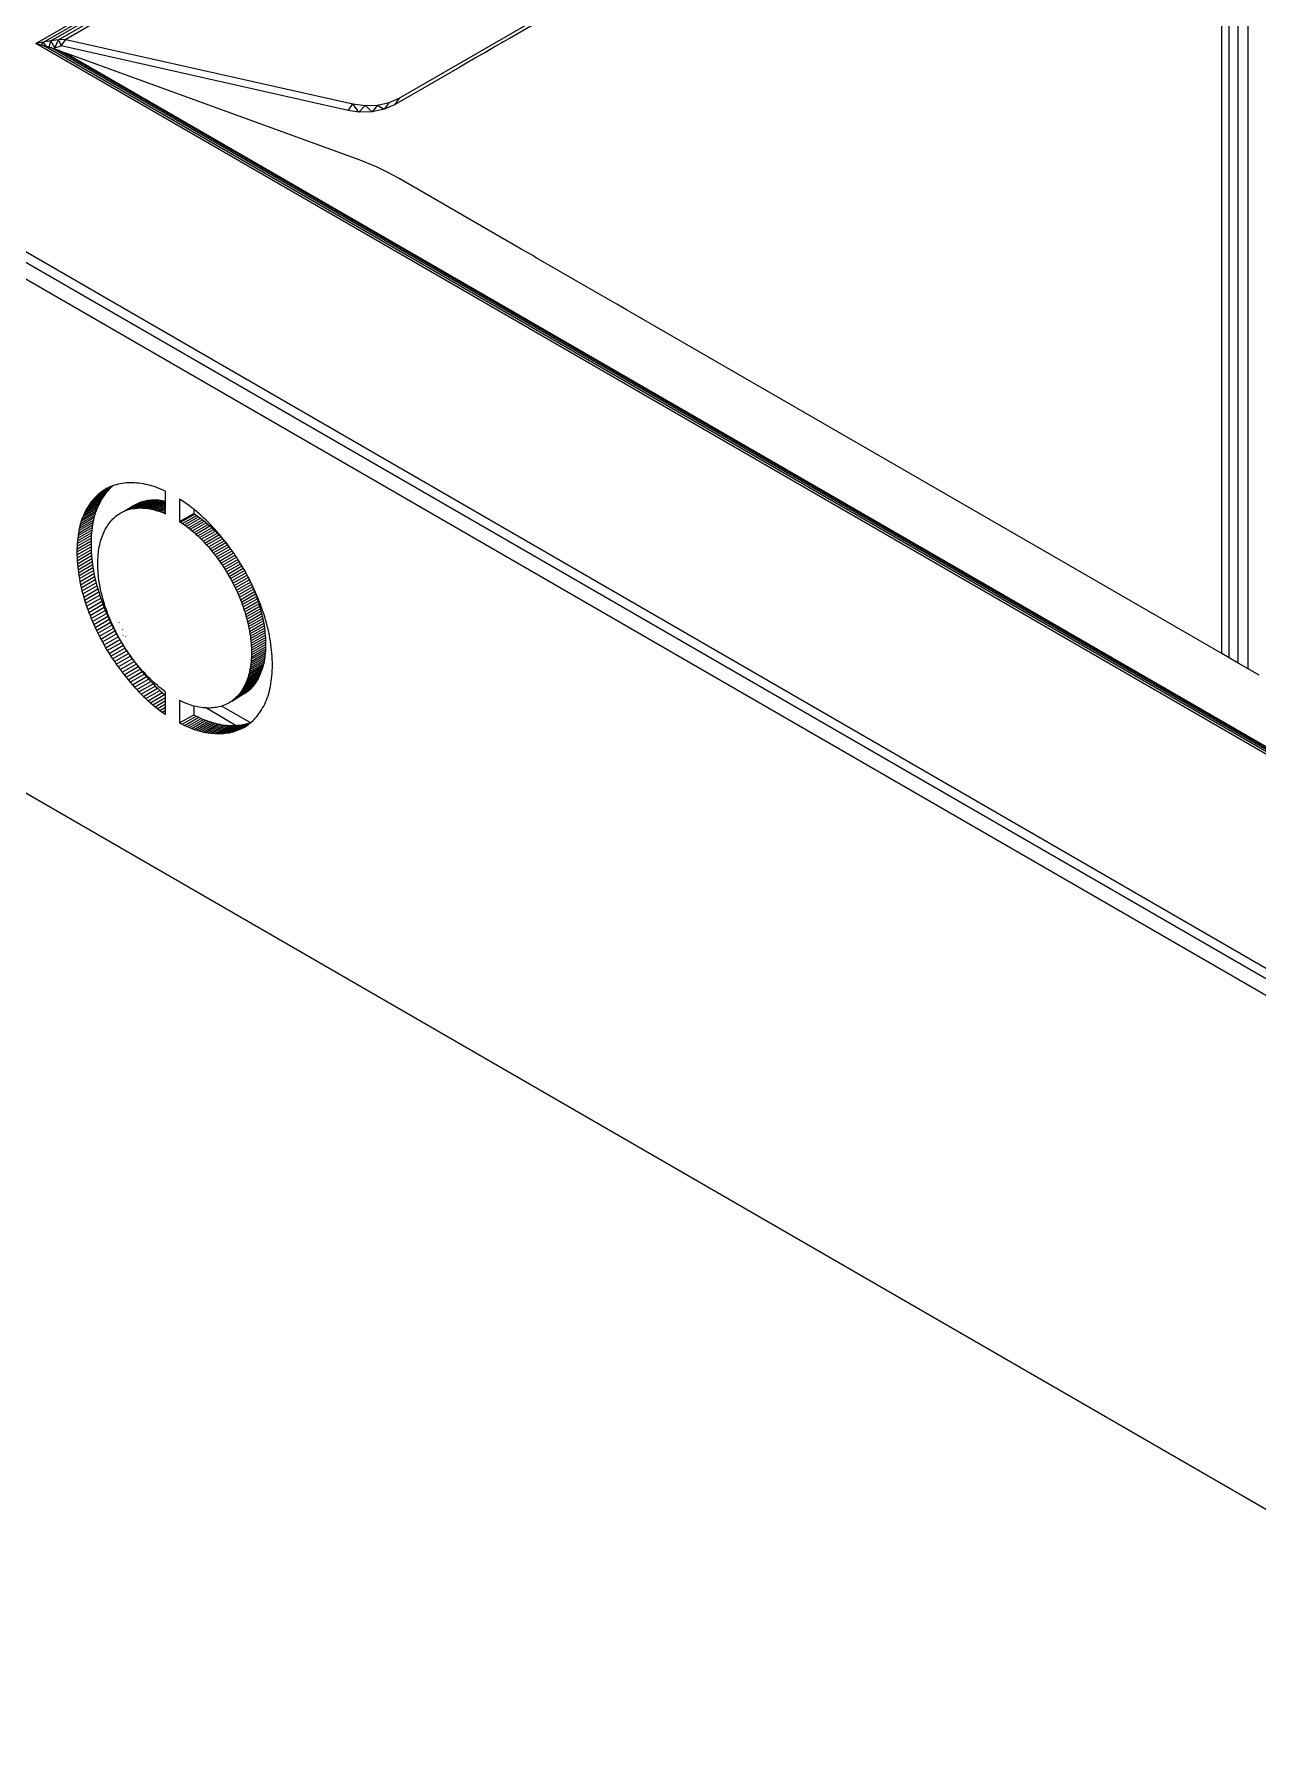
# Model space of a CAD drawing. Header units: millimetres. Extents: x 153 to 4750, y 92 to 3343.
# Drawn here: x 4003.9 to 4188.4, y 2232.4 to 2490.6 of the extents above; entities that cross this region are included whole.
import ezdxf

# ---------------------------------------------------------------- set-up
doc = ezdxf.new("R2010")
doc.units = ezdxf.units.MM

msp = doc.modelspace()

# ---------------------------------------------------------------- linework, layer by layer
for p, q in [((4004.12, 2489.22), (4188.65, 2595.75)), ((4005.26, 2489.44), (4188.22, 2595.05)), ((4006.4, 2489.62), (4187.76, 2594.33)), ((4007.52, 2489.76), (4187.3, 2593.55)), ((4186.82, 2592.73), (4008.63, 2489.85)), ((4058.91, 2480.98), (4178.16, 2549.83)), ((4184.12, 2396.59), (4184.12, 2546.09)), ((4185.47, 2395.8), (4185.47, 2546.53)), ((4187.01, 2394.92), (4187.01, 2546.81)), ((4182.99, 2397.24), (4182.99, 2545.55)), ((4142.69, 2528.75), (4075.57, 2490)), ((4005.26, 2489.44), (4004.12, 2489.22)), ((4259.36, 2341.85), (4004.12, 2489.22)), ((4004.12, 2489.22), (4004.99, 2489)), ((4004.99, 2489), (4005.26, 2489.44)), ((4004.99, 2489), (4005.26, 2488.93)), ((4006.4, 2489.62), (4005.26, 2489.44)), ((4005.67, 2488.81), (4005.26, 2489.44)), ((4006.15, 2488.67), (4006.4, 2489.62)), ((4007.52, 2489.76), (4006.4, 2489.62)), ((4006.98, 2488.56), (4006.4, 2489.62)), ((4006.98, 2488.56), (4007.52, 2489.76)), ((4008.63, 2489.85), (4007.52, 2489.76)), ((4007.52, 2489.76), (4007.93, 2488.85)), ((4007.93, 2488.85), (4008.63, 2489.85)), ((4008.63, 2489.85), (4051.94, 2480.14)), ((4074.1, 2489.15), (4073.75, 2488.95)), ((4074.39, 2489.32), (4074.1, 2489.15)), ((4074.63, 2489.46), (4074.39, 2489.32)), ((4074.78, 2489.54), (4074.63, 2489.46)), ((4074.83, 2489.57), (4074.78, 2489.54)), ((4075.57, 2490), (4074.83, 2489.57)), ((4258.92, 2342.49), (4005.26, 2488.93)), ((4005.26, 2488.93), (4005.67, 2488.81)), ((4005.67, 2488.81), (4006.15, 2488.67)), ((4006.15, 2488.67), (4006.4, 2488.6)), ((4258.47, 2343.06), (4006.4, 2488.6)), ((4006.4, 2488.6), (4006.73, 2488.48)), ((4006.73, 2488.48), (4006.98, 2488.56)), ((4006.73, 2488.48), (4007.52, 2488.2)), ((4006.98, 2488.56), (4007.93, 2488.85)), ((4007.52, 2488.2), (4008.63, 2487.75)), ((4258.01, 2343.58), (4007.52, 2488.2)), ((4051.23, 2479.13), (4007.93, 2488.85)), ((4008.63, 2487.75), (4257.53, 2344.04)), ((4051.94, 2472.05), (4008.63, 2487.75)), ((4069.83, 2486.69), (4068.09, 2485.68)), ((4069.88, 2486.72), (4069.83, 2486.69)), ((4070.04, 2486.81), (4069.88, 2486.72)), ((4070.27, 2486.94), (4070.04, 2486.81)), ((4070.56, 2487.11), (4070.27, 2486.94)), ((4070.91, 2487.31), (4070.56, 2487.11)), ((4071.34, 2487.56), (4070.91, 2487.31)), ((4071.82, 2487.84), (4071.34, 2487.56)), ((4072.33, 2488.13), (4071.82, 2487.84)), ((4072.84, 2488.43), (4072.33, 2488.13)), ((4073.32, 2488.7), (4072.84, 2488.43)), ((4073.75, 2488.95), (4073.32, 2488.7)), ((3956.01, 2484.73), (4251.58, 2314.08)), ((4068.09, 2485.68), (4058.21, 2479.98)), ((4105.92, 2396.54), (3956.01, 2483.09)), ((3956.01, 2480.64), (4103.8, 2395.32)), ((4051.23, 2479.13), (4051.94, 2480.14)), ((4052.85, 2478.88), (4051.23, 2479.13)), ((4051.94, 2480.14), (4053.81, 2479.87)), ((4052.85, 2478.88), (4051.94, 2480.14)), ((4053.81, 2479.87), (4052.85, 2478.88)), ((4054.87, 2478.91), (4052.85, 2478.88)), ((4053.81, 2479.87), (4055.66, 2479.93)), ((4053.81, 2479.87), (4054.87, 2478.91)), ((4055.66, 2479.93), (4054.87, 2478.91)), ((4056.68, 2479.3), (4054.87, 2478.91)), ((4055.66, 2479.93), (4057.39, 2480.31)), ((4055.66, 2479.93), (4056.68, 2479.3)), ((4057.39, 2480.31), (4056.68, 2479.3)), ((4058.21, 2479.98), (4056.68, 2479.3)), ((4057.39, 2480.31), (4058.91, 2480.98)), ((4058.91, 2480.98), (4058.21, 2479.98)), ((4052.48, 2471.84), (4051.94, 2472.05)), ((4053.56, 2471.43), (4052.48, 2471.84)), ((4054.16, 2471.17), (4053.56, 2471.43)), ((4055.58, 2470.57), (4054.16, 2471.17)), ((4057.39, 2469.7), (4055.58, 2470.57)), ((4058.91, 2468.87), (4057.39, 2469.7)), ((4077.07, 2458.39), (4058.91, 2468.87)), ((4077.32, 2458.24), (4077.07, 2458.39)), ((4077.63, 2458.07), (4077.32, 2458.24)), ((4077.97, 2457.87), (4077.63, 2458.07)), ((4078.34, 2457.66), (4077.97, 2457.87)), ((4078.71, 2457.44), (4078.34, 2457.66)), ((4079.06, 2457.24), (4078.71, 2457.44)), ((4079.36, 2457.07), (4079.06, 2457.24)), ((4079.61, 2456.92), (4079.36, 2457.07)), ((4088.95, 2451.53), (4079.61, 2456.92)), ((4090.36, 2450.72), (4088.95, 2451.53)), ((4091.78, 2449.9), (4090.36, 2450.72)), ((4093.19, 2449.08), (4091.78, 2449.9)), ((4182.99, 2397.24), (4093.19, 2449.08)), ((4013.05, 2420.78), (4015.17, 2422.01)), ((4013.26, 2420.99), (4015.38, 2422.21)), ((4013.48, 2421.19), (4015.6, 2422.41)), ((4013.7, 2421.38), (4015.69, 2422.53)), ((4013.93, 2421.55), (4015.42, 2422.42)), ((4014.4, 2421.88), (4014.16, 2421.72)), ((4014.65, 2422.03), (4014.4, 2421.88)), ((4014.9, 2422.17), (4014.65, 2422.03)), ((4015.16, 2422.3), (4014.9, 2422.17)), ((4015.17, 2422.01), (4014.97, 2421.79)), ((4015.42, 2422.42), (4015.16, 2422.3)), ((4015.38, 2422.21), (4015.17, 2422.01)), ((4015.6, 2422.41), (4015.38, 2422.21)), ((4015.69, 2422.53), (4015.42, 2422.42)), ((4015.69, 2422.53), (4015.6, 2422.41)), ((4015.97, 2422.62), (4015.69, 2422.53)), ((4016.25, 2422.71), (4015.97, 2422.62)), ((4016.53, 2422.78), (4016.25, 2422.71)), ((4016.82, 2422.85), (4016.53, 2422.78)), ((4017.12, 2422.9), (4016.82, 2422.85)), ((4017.42, 2422.94), (4017.12, 2422.9)), ((4017.73, 2422.97), (4017.42, 2422.94)), ((4018.04, 2422.99), (4017.73, 2422.97)), ((4018.36, 2423), (4018.04, 2422.99)), ((4018.68, 2423), (4018.36, 2423)), ((4019, 2422.99), (4018.68, 2423)), ((4019.34, 2422.96), (4019, 2422.99)), ((4019.67, 2422.93), (4019.34, 2422.96)), ((4020.01, 2422.88), (4019.67, 2422.93)), ((4020.36, 2422.83), (4020.01, 2422.88)), ((4020.7, 2422.76), (4020.36, 2422.83)), ((4021.05, 2422.67), (4020.7, 2422.76)), ((4021.4, 2422.58), (4021.05, 2422.67)), ((4021.75, 2422.47), (4021.4, 2422.58)), ((4022.11, 2422.36), (4021.75, 2422.47)), ((4022.47, 2422.23), (4022.11, 2422.36)), ((4022.83, 2422.08), (4022.47, 2422.23)), ((4023.19, 2421.93), (4022.83, 2422.08)), ((4023.56, 2421.76), (4023.19, 2421.93)), ((4011.34, 2418.17), (4013.46, 2419.39)), ((4011.48, 2418.47), (4013.6, 2419.7)), ((4011.63, 2418.77), (4013.75, 2419.99)), ((4011.78, 2419.05), (4013.9, 2420.28)), ((4011.94, 2419.33), (4011.78, 2419.05)), ((4011.94, 2419.33), (4014.07, 2420.55)), ((4012.11, 2419.59), (4011.94, 2419.33)), ((4012.11, 2419.59), (4014.23, 2420.82)), ((4012.29, 2419.85), (4012.11, 2419.59)), ((4012.29, 2419.85), (4014.41, 2421.08)), ((4012.47, 2420.1), (4012.29, 2419.85)), ((4012.47, 2420.1), (4014.59, 2421.32)), ((4012.66, 2420.34), (4012.47, 2420.1)), ((4012.66, 2420.34), (4014.78, 2421.56)), ((4012.85, 2420.56), (4012.66, 2420.34)), ((4012.85, 2420.56), (4014.97, 2421.79)), ((4013.05, 2420.78), (4012.85, 2420.56)), ((4013.26, 2420.99), (4013.05, 2420.78)), ((4013.48, 2421.19), (4013.26, 2420.99)), ((4013.46, 2419.39), (4013.33, 2419.08)), ((4013.6, 2419.7), (4013.46, 2419.39)), ((4013.7, 2421.38), (4013.48, 2421.19)), ((4013.75, 2419.99), (4013.6, 2419.7)), ((4013.93, 2421.55), (4013.7, 2421.38)), ((4013.9, 2420.28), (4013.75, 2419.99)), ((4014.07, 2420.55), (4013.9, 2420.28)), ((4014.16, 2421.72), (4013.93, 2421.55)), ((4014.23, 2420.82), (4014.07, 2420.55)), ((4014.41, 2421.08), (4014.23, 2420.82)), ((4014.59, 2421.32), (4014.41, 2421.08)), ((4014.78, 2421.56), (4014.59, 2421.32)), ((4014.97, 2421.79), (4014.78, 2421.56)), ((4017.43, 2418.71), (4018.75, 2419.5)), ((4018.07, 2418.95), (4020.19, 2420.17)), ((4018.21, 2419.09), (4019.97, 2420.1)), ((4018.29, 2419.01), (4020.41, 2420.23)), ((4018.37, 2419.22), (4019.76, 2420.02)), ((4018.52, 2419.06), (4020.64, 2420.29)), ((4018.75, 2419.1), (4020.87, 2420.33)), ((4018.75, 2419.5), (4018.95, 2419.62)), ((4018.95, 2419.62), (4019.14, 2419.73)), ((4018.99, 2419.14), (4021.11, 2420.37)), ((4019.14, 2419.73), (4019.34, 2419.84)), ((4019.23, 2419.17), (4021.35, 2420.39)), ((4019.34, 2419.84), (4019.55, 2419.93)), ((4019.48, 2419.19), (4021.6, 2420.41)), ((4019.55, 2419.93), (4019.76, 2420.02)), ((4019.73, 2419.2), (4021.85, 2420.42)), ((4019.76, 2420.02), (4019.97, 2420.1)), ((4019.97, 2420.1), (4020.19, 2420.17)), ((4019.98, 2419.2), (4022.1, 2420.42)), ((4020.19, 2420.17), (4020.41, 2420.23)), ((4020.24, 2419.19), (4022.36, 2420.42)), ((4020.41, 2420.23), (4020.64, 2420.29)), ((4020.5, 2419.17), (4022.62, 2420.4)), ((4020.64, 2420.29), (4020.87, 2420.33)), ((4020.77, 2419.15), (4022.89, 2420.37)), ((4020.87, 2420.33), (4021.11, 2420.37)), ((4021.03, 2419.11), (4023.16, 2420.34)), ((4021.11, 2420.37), (4021.35, 2420.39)), ((4021.31, 2419.07), (4023.43, 2420.29)), ((4021.35, 2420.39), (4021.6, 2420.41)), ((4021.58, 2419.02), (4023.69, 2420.24)), ((4021.6, 2420.41), (4021.85, 2420.42)), ((4021.85, 2420.42), (4022.1, 2420.42)), ((4021.86, 2418.95), (4023.69, 2420.01)), ((4022.1, 2420.42), (4022.36, 2420.42)), ((4022.13, 2418.88), (4023.69, 2419.78)), ((4022.36, 2420.42), (4022.62, 2420.4)), ((4022.42, 2418.79), (4023.69, 2419.53)), ((4022.62, 2420.4), (4022.89, 2420.37)), ((4022.7, 2418.7), (4023.69, 2419.27)), ((4022.89, 2420.37), (4023.16, 2420.34)), ((4023.16, 2420.34), (4023.43, 2420.29)), ((4023.43, 2420.29), (4023.69, 2420.24)), ((4023.69, 2421.7), (4023.56, 2421.76)), ((4023.69, 2420.24), (4023.69, 2421.7)), ((4023.69, 2420.01), (4023.69, 2420.24)), ((4023.69, 2419.78), (4023.69, 2420.01)), ((4023.69, 2419.53), (4023.69, 2419.78)), ((4023.69, 2419.27), (4023.69, 2419.53)), ((4023.69, 2419.01), (4023.69, 2419.27)), ((4026.18, 2420.29), (4025.81, 2420.52)), ((4025.81, 2420.52), (4025.81, 2417.14)), ((4026.55, 2420.04), (4026.18, 2420.29)), ((4026.92, 2419.78), (4026.55, 2420.04)), ((4027.29, 2419.51), (4026.92, 2419.78)), ((4027.65, 2419.23), (4027.29, 2419.51)), ((4010.61, 2415.79), (4012.73, 2417.02)), ((4010.68, 2416.16), (4012.8, 2417.38)), ((4010.77, 2416.51), (4012.89, 2417.74)), ((4010.87, 2416.86), (4010.77, 2416.51)), ((4010.87, 2416.86), (4012.99, 2418.08)), ((4010.97, 2417.2), (4010.87, 2416.86)), ((4010.97, 2417.2), (4013.09, 2418.42)), ((4011.08, 2417.53), (4010.97, 2417.2)), ((4011.08, 2417.53), (4013.2, 2418.75)), ((4011.21, 2417.85), (4011.08, 2417.53)), ((4011.21, 2417.85), (4013.33, 2419.08)), ((4011.34, 2418.17), (4011.21, 2417.85)), ((4011.48, 2418.47), (4011.34, 2418.17)), ((4011.63, 2418.77), (4011.48, 2418.47)), ((4011.78, 2419.05), (4011.63, 2418.77)), ((4012.73, 2417.02), (4012.66, 2416.64)), ((4012.8, 2417.38), (4012.73, 2417.02)), ((4012.89, 2417.74), (4012.8, 2417.38)), ((4012.99, 2418.08), (4012.89, 2417.74)), ((4013.09, 2418.42), (4012.99, 2418.08)), ((4013.2, 2418.75), (4013.09, 2418.42)), ((4013.33, 2419.08), (4013.2, 2418.75)), ((4014.99, 2416.62), (4015.13, 2416.82)), ((4015.13, 2416.82), (4015.28, 2417.02)), ((4015.28, 2417.02), (4015.43, 2417.2)), ((4015.43, 2417.2), (4015.59, 2417.38)), ((4015.59, 2417.38), (4015.75, 2417.55)), ((4015.75, 2417.55), (4015.92, 2417.71)), ((4015.92, 2417.71), (4016.09, 2417.86)), ((4016.09, 2417.86), (4016.26, 2418.01)), ((4016.26, 2418.01), (4016.44, 2418.14)), ((4016.44, 2418.14), (4016.63, 2418.27)), ((4016.63, 2418.27), (4016.82, 2418.39)), ((4016.82, 2418.39), (4017.02, 2418.51)), ((4017.02, 2418.51), (4017.22, 2418.61)), ((4017.22, 2418.61), (4017.43, 2418.71)), ((4017.43, 2418.71), (4017.64, 2418.8)), ((4017.64, 2418.8), (4018.37, 2419.22)), ((4017.64, 2418.8), (4017.85, 2418.88)), ((4017.85, 2418.88), (4018.21, 2419.09)), ((4017.85, 2418.88), (4018.07, 2418.95)), ((4018.07, 2418.95), (4018.29, 2419.01)), ((4018.21, 2419.09), (4018.37, 2419.22)), ((4018.29, 2419.01), (4018.52, 2419.06)), ((4018.52, 2419.06), (4018.75, 2419.1)), ((4018.75, 2419.1), (4018.99, 2419.14)), ((4018.99, 2419.14), (4019.23, 2419.17)), ((4019.23, 2419.17), (4019.48, 2419.19)), ((4019.48, 2419.19), (4019.73, 2419.2)), ((4019.73, 2419.2), (4019.98, 2419.2)), ((4019.98, 2419.2), (4020.24, 2419.19)), ((4020.24, 2419.19), (4020.5, 2419.17)), ((4020.5, 2419.17), (4020.77, 2419.15)), ((4020.77, 2419.15), (4021.03, 2419.11)), ((4021.03, 2419.11), (4021.31, 2419.07)), ((4021.31, 2419.07), (4021.58, 2419.02)), ((4021.58, 2419.02), (4021.86, 2418.95)), ((4021.86, 2418.95), (4022.13, 2418.88)), ((4022.13, 2418.88), (4022.42, 2418.79)), ((4022.42, 2418.79), (4022.7, 2418.7)), ((4022.7, 2418.7), (4022.99, 2418.6)), ((4022.99, 2418.6), (4023.69, 2419.01)), ((4022.99, 2418.6), (4023.27, 2418.49)), ((4023.27, 2418.49), (4023.69, 2418.73)), ((4023.27, 2418.49), (4023.56, 2418.36)), ((4023.56, 2418.36), (4023.69, 2418.44)), ((4023.56, 2418.36), (4023.69, 2418.3)), ((4023.69, 2418.73), (4023.69, 2419.01)), ((4023.69, 2418.44), (4023.69, 2418.73)), ((4023.69, 2418.3), (4023.69, 2418.44)), ((4025.81, 2417.14), (4027.94, 2418.36)), ((4025.81, 2417.14), (4025.96, 2417.05)), ((4025.96, 2417.05), (4028.08, 2418.27)), ((4025.96, 2417.05), (4026.26, 2416.85)), ((4026.26, 2416.85), (4028.38, 2418.07)), ((4026.26, 2416.85), (4026.55, 2416.64)), ((4026.55, 2416.64), (4028.67, 2417.86)), ((4026.84, 2416.43), (4028.96, 2417.65)), ((4027.13, 2416.2), (4029.25, 2417.43)), ((4027.42, 2415.98), (4029.54, 2417.2)), ((4027.94, 2419.01), (4027.65, 2419.23)), ((4027.7, 2415.74), (4029.82, 2416.97)), ((4027.94, 2419.01), (4027.94, 2418.36)), ((4028.01, 2418.95), (4027.94, 2419.01)), ((4027.94, 2418.36), (4028.08, 2418.27)), ((4027.98, 2415.5), (4030.1, 2416.73)), ((4028.36, 2418.66), (4028.01, 2418.95)), ((4028.08, 2418.27), (4028.38, 2418.07)), ((4028.72, 2418.35), (4028.36, 2418.66)), ((4028.38, 2418.07), (4028.67, 2417.86)), ((4028.67, 2417.86), (4028.96, 2417.65)), ((4029.07, 2418.04), (4028.72, 2418.35)), ((4028.96, 2417.65), (4029.25, 2417.43)), ((4029.42, 2417.72), (4029.07, 2418.04)), ((4029.25, 2417.43), (4029.54, 2417.2)), ((4029.76, 2417.4), (4029.42, 2417.72)), ((4029.54, 2417.2), (4029.82, 2416.97)), ((4030.1, 2417.06), (4029.76, 2417.4)), ((4029.82, 2416.97), (4030.1, 2416.73)), ((4030.44, 2416.71), (4030.1, 2417.06)), ((4030.1, 2416.73), (4030.38, 2416.48)), ((4030.78, 2416.36), (4030.44, 2416.71)), ((4010.32, 2412.99), (4012.44, 2414.22)), ((4010.33, 2413.42), (4012.45, 2414.64)), ((4010.36, 2413.83), (4012.48, 2415.06)), ((4010.39, 2414.24), (4010.36, 2413.83)), ((4010.39, 2414.24), (4012.51, 2415.47)), ((4010.43, 2414.64), (4010.39, 2414.24)), ((4010.43, 2414.64), (4012.55, 2415.87)), ((4010.48, 2415.03), (4010.43, 2414.64)), ((4010.48, 2415.03), (4012.6, 2416.26)), ((4010.54, 2415.42), (4010.48, 2415.03)), ((4010.54, 2415.42), (4012.66, 2416.64)), ((4010.61, 2415.79), (4010.54, 2415.42)), ((4010.68, 2416.16), (4010.61, 2415.79)), ((4010.77, 2416.51), (4010.68, 2416.16)), ((4012.45, 2414.64), (4012.44, 2414.22)), ((4012.44, 2414.22), (4012.44, 2413.78)), ((4012.48, 2415.06), (4012.45, 2414.64)), ((4012.51, 2415.47), (4012.48, 2415.06)), ((4012.55, 2415.87), (4012.51, 2415.47)), ((4012.6, 2416.26), (4012.55, 2415.87)), ((4012.66, 2416.64), (4012.6, 2416.26)), ((4013.82, 2413.93), (4013.89, 2414.2)), ((4013.89, 2414.2), (4013.97, 2414.48)), ((4013.97, 2414.48), (4014.06, 2414.74)), ((4014.06, 2414.74), (4014.16, 2415)), ((4014.16, 2415), (4014.26, 2415.26)), ((4014.26, 2415.26), (4014.37, 2415.5)), ((4014.37, 2415.5), (4014.48, 2415.74)), ((4014.48, 2415.74), (4014.6, 2415.97)), ((4014.6, 2415.97), (4014.73, 2416.2)), ((4014.73, 2416.2), (4014.86, 2416.42)), ((4014.86, 2416.42), (4014.99, 2416.62)), ((4026.55, 2416.64), (4026.84, 2416.43)), ((4026.84, 2416.43), (4027.13, 2416.2)), ((4027.13, 2416.2), (4027.42, 2415.98)), ((4027.42, 2415.98), (4027.7, 2415.74)), ((4027.7, 2415.74), (4027.98, 2415.5)), ((4027.98, 2415.5), (4028.26, 2415.25)), ((4028.26, 2415.25), (4030.38, 2416.48)), ((4028.26, 2415.25), (4028.54, 2415)), ((4028.54, 2415), (4030.66, 2416.22)), ((4028.54, 2415), (4028.81, 2414.74)), ((4028.81, 2414.74), (4030.93, 2415.96)), ((4028.81, 2414.74), (4029.08, 2414.47)), ((4029.08, 2414.47), (4031.2, 2415.69)), ((4029.08, 2414.47), (4029.35, 2414.19)), ((4029.35, 2414.19), (4031.47, 2415.42)), ((4029.35, 2414.19), (4029.62, 2413.91)), ((4029.62, 2413.91), (4031.74, 2415.14)), ((4029.88, 2413.62), (4032, 2414.85)), ((4030.14, 2413.33), (4032.26, 2414.56)), ((4030.38, 2416.48), (4030.66, 2416.22)), ((4030.39, 2413.04), (4032.51, 2414.26)), ((4030.66, 2416.22), (4030.93, 2415.96)), ((4031.11, 2416), (4030.78, 2416.36)), ((4030.93, 2415.96), (4031.2, 2415.69)), ((4031.44, 2415.63), (4031.11, 2416)), ((4031.2, 2415.69), (4031.47, 2415.42)), ((4031.76, 2415.26), (4031.44, 2415.63)), ((4031.47, 2415.42), (4031.74, 2415.14)), ((4031.74, 2415.14), (4032, 2414.85)), ((4032.08, 2414.89), (4031.76, 2415.26)), ((4032, 2414.85), (4032.26, 2414.56)), ((4032.39, 2414.51), (4032.08, 2414.89)), ((4032.26, 2414.56), (4032.51, 2414.26)), ((4032.69, 2414.12), (4032.39, 2414.51)), ((4032.51, 2414.26), (4032.76, 2413.97)), ((4033, 2413.73), (4032.69, 2414.12)), ((4010.32, 2412.56), (4012.44, 2413.78)), ((4010.33, 2413.42), (4010.32, 2412.99)), ((4010.32, 2412.12), (4012.44, 2413.34)), ((4010.32, 2412.99), (4010.32, 2412.56)), ((4010.32, 2412.56), (4010.32, 2412.12)), ((4010.32, 2412.12), (4010.33, 2411.68)), ((4010.36, 2413.83), (4010.33, 2413.42)), ((4010.33, 2411.68), (4012.45, 2412.9)), ((4010.33, 2411.68), (4010.36, 2411.23)), ((4010.36, 2411.23), (4012.48, 2412.46)), ((4010.39, 2410.79), (4012.51, 2412.01)), ((4010.43, 2410.34), (4012.55, 2411.57)), ((4012.44, 2413.78), (4012.44, 2413.34)), ((4012.44, 2413.34), (4012.45, 2412.9)), ((4012.45, 2412.9), (4012.48, 2412.46)), ((4012.48, 2412.46), (4012.51, 2412.01)), ((4012.51, 2412.01), (4012.55, 2411.57)), ((4012.55, 2411.57), (4012.6, 2411.12)), ((4013.48, 2411.46), (4013.5, 2411.79)), ((4013.5, 2411.79), (4013.52, 2412.12)), ((4013.52, 2412.12), (4013.55, 2412.43)), ((4013.55, 2412.43), (4013.59, 2412.75)), ((4013.59, 2412.75), (4013.64, 2413.05)), ((4013.64, 2413.05), (4013.69, 2413.35)), ((4013.69, 2413.35), (4013.75, 2413.64)), ((4013.75, 2413.64), (4013.82, 2413.93)), ((4029.62, 2413.91), (4029.88, 2413.62)), ((4029.88, 2413.62), (4030.14, 2413.33)), ((4030.14, 2413.33), (4030.39, 2413.04)), ((4030.39, 2413.04), (4030.64, 2412.74)), ((4030.64, 2412.74), (4032.76, 2413.97)), ((4030.64, 2412.74), (4030.89, 2412.44)), ((4030.89, 2412.44), (4033.01, 2413.66)), ((4030.89, 2412.44), (4031.13, 2412.13)), ((4031.13, 2412.13), (4033.25, 2413.36)), ((4031.13, 2412.13), (4031.36, 2411.83)), ((4031.36, 2411.83), (4033.48, 2413.05)), ((4031.36, 2411.83), (4031.59, 2411.51)), ((4031.59, 2411.51), (4033.72, 2412.74)), ((4031.59, 2411.51), (4031.82, 2411.2)), ((4031.82, 2411.2), (4033.94, 2412.42)), ((4032.04, 2410.88), (4034.16, 2412.1)), ((4032.26, 2410.55), (4034.38, 2411.78)), ((4032.76, 2413.97), (4033.01, 2413.66)), ((4033.25, 2413.36), (4033, 2413.73)), ((4033.01, 2413.66), (4033.25, 2413.36)), ((4033.29, 2413.34), (4033.25, 2413.36)), ((4033.48, 2413.05), (4033.29, 2413.34)), ((4033.58, 2412.94), (4033.48, 2413.05)), ((4033.72, 2412.74), (4033.58, 2412.94)), ((4033.87, 2412.53), (4033.72, 2412.74)), ((4033.94, 2412.42), (4033.87, 2412.53)), ((4033.94, 2412.42), (4034.02, 2412.31)), ((4034.15, 2412.13), (4034.02, 2412.31)), ((4034.16, 2412.1), (4034.15, 2412.13)), ((4034.38, 2411.78), (4034.16, 2412.1)), ((4034.42, 2411.71), (4034.38, 2411.78)), ((4034.59, 2411.45), (4034.42, 2411.71)), ((4010.36, 2411.23), (4010.39, 2410.79)), ((4010.39, 2410.79), (4010.43, 2410.34)), ((4010.43, 2410.34), (4010.48, 2409.89)), ((4010.48, 2409.89), (4012.6, 2411.12)), ((4010.48, 2409.89), (4010.54, 2409.44)), ((4010.54, 2409.44), (4012.66, 2410.67)), ((4010.54, 2409.44), (4010.61, 2408.99)), ((4010.61, 2408.99), (4012.73, 2410.21)), ((4010.61, 2408.99), (4010.68, 2408.54)), ((4010.68, 2408.54), (4012.8, 2409.76)), ((4010.77, 2408.08), (4012.89, 2409.3)), ((4012.6, 2411.12), (4012.66, 2410.67)), ((4012.66, 2410.67), (4012.73, 2410.21)), ((4012.73, 2410.21), (4012.8, 2409.76)), ((4012.8, 2409.76), (4012.89, 2409.3)), ((4012.89, 2409.3), (4012.99, 2408.85)), ((4013.47, 2411.13), (4013.48, 2411.46)), ((4013.47, 2410.78), (4013.47, 2411.13)), ((4013.47, 2410.43), (4013.47, 2410.78)), ((4013.48, 2410.09), (4013.47, 2410.43)), ((4013.5, 2409.74), (4013.48, 2410.09)), ((4013.52, 2409.38), (4013.5, 2409.74)), ((4013.55, 2409.03), (4013.52, 2409.38)), ((4013.59, 2408.68), (4013.55, 2409.03)), ((4031.82, 2411.2), (4032.04, 2410.88)), ((4032.04, 2410.88), (4032.26, 2410.55)), ((4032.26, 2410.55), (4032.48, 2410.23)), ((4032.48, 2410.23), (4034.59, 2411.45)), ((4032.48, 2410.23), (4032.69, 2409.9)), ((4032.69, 2409.9), (4034.8, 2411.12)), ((4032.69, 2409.9), (4032.89, 2409.56)), ((4032.89, 2409.56), (4035.01, 2410.79)), ((4032.89, 2409.56), (4033.09, 2409.23)), ((4033.09, 2409.23), (4035.21, 2410.45)), ((4033.09, 2409.23), (4033.29, 2408.89)), ((4033.29, 2408.89), (4035.41, 2410.11)), ((4033.48, 2408.54), (4035.61, 2409.77)), ((4033.67, 2408.2), (4035.79, 2409.42)), ((4033.85, 2407.85), (4035.97, 2409.08)), ((4034.69, 2411.3), (4034.59, 2411.45)), ((4034.8, 2411.12), (4034.69, 2411.3)), ((4034.96, 2410.87), (4034.8, 2411.12)), ((4035.01, 2410.79), (4034.96, 2410.87)), ((4035.21, 2410.45), (4035.01, 2410.79)), ((4035.41, 2410.11), (4035.21, 2410.45)), ((4035.47, 2410.01), (4035.41, 2410.11)), ((4035.51, 2409.94), (4035.47, 2410.01)), ((4035.51, 2409.94), (4035.61, 2409.77)), ((4035.61, 2409.77), (4035.72, 2409.58)), ((4035.79, 2409.42), (4035.72, 2409.58)), ((4035.96, 2409.14), (4035.79, 2409.42)), ((4035.97, 2409.08), (4035.96, 2409.14)), ((4035.97, 2409.08), (4036.15, 2408.73)), ((4010.68, 2408.54), (4010.77, 2408.08)), ((4010.77, 2408.08), (4010.87, 2407.62)), ((4010.87, 2407.62), (4012.99, 2408.85)), ((4010.87, 2407.62), (4010.97, 2407.16)), ((4010.97, 2407.16), (4013.09, 2408.39)), ((4010.97, 2407.16), (4011.08, 2406.7)), ((4011.08, 2406.7), (4013.2, 2407.92)), ((4011.08, 2406.7), (4011.21, 2406.24)), ((4011.21, 2406.24), (4013.33, 2407.46)), ((4011.34, 2405.77), (4013.46, 2406.99)), ((4011.48, 2405.3), (4013.6, 2406.53)), ((4012.99, 2408.85), (4013.09, 2408.39)), ((4013.09, 2408.39), (4013.2, 2407.92)), ((4013.2, 2407.92), (4013.33, 2407.46)), ((4013.33, 2407.46), (4013.46, 2406.99)), ((4013.46, 2406.99), (4013.6, 2406.53)), ((4013.64, 2408.32), (4013.59, 2408.68)), ((4013.6, 2406.53), (4013.75, 2406.06)), ((4013.69, 2407.96), (4013.64, 2408.32)), ((4013.75, 2407.6), (4013.69, 2407.96)), ((4013.82, 2407.24), (4013.75, 2407.6)), ((4013.89, 2406.88), (4013.82, 2407.24)), ((4013.97, 2406.51), (4013.89, 2406.88)), ((4014.06, 2406.15), (4013.97, 2406.51)), ((4033.29, 2408.89), (4033.48, 2408.54)), ((4033.48, 2408.54), (4033.67, 2408.2)), ((4033.67, 2408.2), (4033.85, 2407.85)), ((4033.85, 2407.85), (4034.03, 2407.5)), ((4034.03, 2407.5), (4036.15, 2408.73)), ((4034.03, 2407.5), (4034.2, 2407.15)), ((4034.2, 2407.15), (4036.32, 2408.38)), ((4034.2, 2407.15), (4034.37, 2406.8)), ((4034.37, 2406.8), (4036.49, 2408.02)), ((4034.37, 2406.8), (4034.53, 2406.44)), ((4034.53, 2406.44), (4036.65, 2407.67)), ((4034.53, 2406.44), (4034.68, 2406.08)), ((4034.68, 2406.08), (4036.81, 2407.31)), ((4034.84, 2405.73), (4036.96, 2406.95)), ((4034.98, 2405.37), (4037.1, 2406.59)), ((4036.15, 2408.73), (4036.19, 2408.7)), ((4036.42, 2408.26), (4036.19, 2408.7)), ((4036.19, 2408.7), (4036.32, 2408.38)), ((4036.32, 2408.38), (4036.49, 2408.02)), ((4036.64, 2407.81), (4036.42, 2408.26)), ((4036.49, 2408.02), (4036.65, 2407.67)), ((4036.85, 2407.37), (4036.64, 2407.81)), ((4036.65, 2407.67), (4036.81, 2407.31)), ((4036.81, 2407.31), (4036.96, 2406.95)), ((4037.06, 2406.92), (4036.85, 2407.37)), ((4036.96, 2406.95), (4037.1, 2406.59)), ((4037.26, 2406.47), (4037.06, 2406.92)), ((4037.1, 2406.59), (4037.24, 2406.23)), ((4037.46, 2406.02), (4037.26, 2406.47)), ((4011.21, 2406.24), (4011.34, 2405.77)), ((4011.34, 2405.77), (4011.48, 2405.3)), ((4011.48, 2405.3), (4011.63, 2404.84)), ((4011.63, 2404.84), (4013.75, 2406.06)), ((4011.63, 2404.84), (4011.78, 2404.37)), ((4011.78, 2404.37), (4013.9, 2405.6)), ((4011.78, 2404.37), (4011.94, 2403.91)), ((4011.94, 2403.91), (4014.07, 2405.13)), ((4011.94, 2403.91), (4012.11, 2403.45)), ((4012.11, 2403.45), (4014.23, 2404.67)), ((4012.29, 2402.99), (4014.41, 2404.22)), ((4013.75, 2406.06), (4013.9, 2405.6)), ((4013.9, 2405.6), (4014.07, 2405.13)), ((4014.16, 2405.78), (4014.06, 2406.15)), ((4014.07, 2405.13), (4014.23, 2404.67)), ((4014.26, 2405.41), (4014.16, 2405.78)), ((4014.23, 2404.67), (4014.41, 2404.22)), ((4014.37, 2405.04), (4014.26, 2405.41)), ((4014.48, 2404.67), (4014.37, 2405.04)), ((4014.41, 2404.22), (4014.59, 2403.76)), ((4014.6, 2404.3), (4014.48, 2404.67)), ((4014.73, 2403.94), (4014.6, 2404.3)), ((4014.86, 2403.57), (4014.73, 2403.94)), ((4034.68, 2406.08), (4034.84, 2405.73)), ((4034.84, 2405.73), (4034.98, 2405.37)), ((4034.98, 2405.37), (4035.12, 2405)), ((4035.12, 2405), (4037.24, 2406.23)), ((4035.12, 2405), (4035.26, 2404.64)), ((4035.26, 2404.64), (4037.38, 2405.86)), ((4035.26, 2404.64), (4035.39, 2404.27)), ((4035.39, 2404.27), (4037.51, 2405.5)), ((4035.39, 2404.27), (4035.51, 2403.9)), ((4035.51, 2403.9), (4037.63, 2405.13)), ((4035.51, 2403.9), (4035.63, 2403.53)), ((4035.63, 2403.53), (4037.76, 2404.76)), ((4035.75, 2403.16), (4037.87, 2404.38)), ((4035.86, 2402.79), (4037.98, 2404.01)), ((4037.24, 2406.23), (4037.38, 2405.86)), ((4037.38, 2405.86), (4037.51, 2405.5)), ((4037.65, 2405.56), (4037.46, 2406.02)), ((4037.51, 2405.5), (4037.63, 2405.13)), ((4037.63, 2405.13), (4037.76, 2404.76)), ((4037.83, 2405.11), (4037.65, 2405.56)), ((4037.76, 2404.76), (4037.87, 2404.38)), ((4038, 2404.65), (4037.83, 2405.11)), ((4037.87, 2404.38), (4037.98, 2404.01)), ((4037.98, 2404.01), (4038.08, 2403.64)), ((4038.17, 2404.19), (4038, 2404.65)), ((4038.33, 2403.72), (4038.17, 2404.19)), ((4012.11, 2403.45), (4012.29, 2402.99)), ((4012.29, 2402.99), (4012.47, 2402.54)), ((4012.47, 2402.54), (4014.59, 2403.76)), ((4012.47, 2402.54), (4012.66, 2402.08)), ((4012.66, 2402.08), (4014.78, 2403.31)), ((4012.66, 2402.08), (4012.85, 2401.63)), ((4012.85, 2401.63), (4014.97, 2402.86)), ((4012.85, 2401.63), (4013.05, 2401.19)), ((4013.05, 2401.19), (4015.17, 2402.41)), ((4013.05, 2401.19), (4013.26, 2400.74)), ((4013.26, 2400.74), (4015.38, 2401.97)), ((4013.48, 2400.3), (4015.6, 2401.52)), ((4014.59, 2403.76), (4014.78, 2403.31)), ((4014.78, 2403.31), (4014.97, 2402.86)), ((4015, 2403.21), (4014.86, 2403.57)), ((4014.97, 2402.86), (4015.17, 2402.41)), ((4015.14, 2402.85), (4015, 2403.21)), ((4015.28, 2402.49), (4015.14, 2402.85)), ((4015.17, 2402.41), (4015.38, 2401.97)), ((4015.44, 2402.13), (4015.28, 2402.49)), ((4015.38, 2401.97), (4015.6, 2401.52)), ((4015.59, 2401.77), (4015.44, 2402.13)), ((4015.76, 2401.42), (4015.59, 2401.77)), ((4015.6, 2401.52), (4015.82, 2401.08)), ((4015.92, 2401.07), (4015.76, 2401.42)), ((4016.28, 2402.17), (4016.31, 2402.19)), ((4016.67, 2401.94), (4016.7, 2401.97)), ((4035.63, 2403.53), (4035.75, 2403.16)), ((4035.75, 2403.16), (4035.86, 2402.79)), ((4035.86, 2402.79), (4035.96, 2402.41)), ((4035.96, 2402.41), (4038.08, 2403.64)), ((4035.96, 2402.41), (4036.05, 2402.05)), ((4036.05, 2402.05), (4038.18, 2403.27)), ((4036.05, 2402.05), (4036.14, 2401.68)), ((4036.14, 2401.68), (4038.26, 2402.9)), ((4036.14, 2401.68), (4036.22, 2401.31)), ((4036.22, 2401.31), (4038.34, 2402.54)), ((4036.22, 2401.31), (4036.3, 2400.95)), ((4036.3, 2400.95), (4038.42, 2402.17)), ((4036.36, 2400.58), (4038.49, 2401.81)), ((4036.42, 2400.22), (4038.55, 2401.45)), ((4038.08, 2403.64), (4038.18, 2403.27)), ((4038.18, 2403.27), (4038.26, 2402.9)), ((4038.26, 2402.9), (4038.34, 2402.54)), ((4038.49, 2403.26), (4038.33, 2403.72)), ((4038.34, 2402.54), (4038.42, 2402.17)), ((4038.42, 2402.17), (4038.49, 2401.81)), ((4038.64, 2402.79), (4038.49, 2403.26)), ((4038.49, 2401.81), (4038.55, 2401.45)), ((4038.55, 2401.45), (4038.6, 2401.09)), ((4038.78, 2402.32), (4038.64, 2402.79)), ((4038.91, 2401.86), (4038.78, 2402.32)), ((4039.03, 2401.39), (4038.91, 2401.86)), ((4039.15, 2400.93), (4039.03, 2401.39)), ((4013.26, 2400.74), (4013.48, 2400.3)), ((4013.48, 2400.3), (4013.7, 2399.86)), ((4013.7, 2399.86), (4015.82, 2401.08)), ((4013.7, 2399.86), (4013.93, 2399.42)), ((4013.93, 2399.42), (4016.05, 2400.65)), ((4013.93, 2399.42), (4014.16, 2398.99)), ((4014.16, 2398.99), (4016.28, 2400.21)), ((4014.16, 2398.99), (4014.4, 2398.55)), ((4014.4, 2398.55), (4016.52, 2399.78)), ((4014.65, 2398.12), (4016.77, 2399.35)), ((4014.9, 2397.7), (4017.02, 2398.92)), ((4015.82, 2401.08), (4016.05, 2400.65)), ((4016.1, 2400.71), (4015.92, 2401.07)), ((4016.05, 2400.65), (4016.28, 2400.21)), ((4016.28, 2400.36), (4016.1, 2400.71)), ((4016.46, 2400.02), (4016.28, 2400.36)), ((4016.28, 2400.21), (4016.52, 2399.78)), ((4016.65, 2399.67), (4016.46, 2400.02)), ((4016.52, 2399.78), (4016.77, 2399.35)), ((4016.84, 2399.33), (4016.65, 2399.67)), ((4016.77, 2399.35), (4017.02, 2398.92)), ((4017.04, 2398.98), (4016.84, 2399.33)), ((4017.02, 2398.92), (4017.28, 2398.5)), ((4017.25, 2398.64), (4017.04, 2398.98)), ((4017.14, 2400.86), (4017.17, 2400.88)), ((4017.45, 2398.31), (4017.25, 2398.64)), ((4017.26, 2400.02), (4017.29, 2400.04)), ((4017.65, 2399.79), (4017.69, 2399.82)), ((4036.3, 2400.95), (4036.36, 2400.58)), ((4036.36, 2400.58), (4036.42, 2400.22)), ((4036.42, 2400.22), (4036.48, 2399.86)), ((4036.48, 2399.86), (4038.6, 2401.09)), ((4036.48, 2399.86), (4036.52, 2399.51)), ((4036.52, 2399.51), (4038.64, 2400.73)), ((4036.52, 2399.51), (4036.56, 2399.15)), ((4036.56, 2399.15), (4038.68, 2400.38)), ((4036.56, 2399.15), (4036.59, 2398.8)), ((4036.59, 2398.8), (4038.71, 2400.02)), ((4036.59, 2398.8), (4036.62, 2398.44)), ((4036.62, 2398.44), (4038.74, 2399.67)), ((4036.64, 2398.09), (4038.76, 2399.32)), ((4036.65, 2397.74), (4038.77, 2398.97)), ((4036.65, 2397.4), (4038.77, 2398.62)), ((4038.6, 2401.09), (4038.64, 2400.73)), ((4038.64, 2400.73), (4038.68, 2400.38)), ((4038.68, 2400.38), (4038.71, 2400.02)), ((4038.71, 2400.02), (4038.74, 2399.67)), ((4038.74, 2399.67), (4038.76, 2399.32)), ((4038.76, 2399.32), (4038.77, 2398.97)), ((4038.77, 2398.97), (4038.77, 2398.62)), ((4038.77, 2398.62), (4038.77, 2398.28)), ((4039.25, 2400.47), (4039.15, 2400.93)), ((4039.35, 2400.01), (4039.25, 2400.47)), ((4039.43, 2399.56), (4039.35, 2400.01)), ((4039.51, 2399.1), (4039.43, 2399.56)), ((4039.58, 2398.65), (4039.51, 2399.1)), ((4039.64, 2398.2), (4039.58, 2398.65)), ((4014.4, 2398.55), (4014.65, 2398.12)), ((4014.65, 2398.12), (4014.9, 2397.7)), ((4014.9, 2397.7), (4015.16, 2397.27)), ((4015.16, 2397.27), (4017.28, 2398.5)), ((4015.16, 2397.27), (4015.42, 2396.86)), ((4015.42, 2396.86), (4017.55, 2398.08)), ((4015.42, 2396.86), (4015.69, 2396.44)), ((4015.69, 2396.44), (4017.81, 2397.67)), ((4015.69, 2396.44), (4015.97, 2396.03)), ((4015.97, 2396.03), (4018.09, 2397.26)), ((4015.97, 2396.03), (4016.25, 2395.63)), ((4016.25, 2395.63), (4018.37, 2396.85)), ((4016.53, 2395.23), (4018.65, 2396.45)), ((4016.82, 2394.83), (4018.94, 2396.06)), ((4017.28, 2398.5), (4017.55, 2398.08)), ((4017.66, 2397.98), (4017.45, 2398.31)), ((4017.55, 2398.08), (4017.81, 2397.67)), ((4017.88, 2397.65), (4017.66, 2397.98)), ((4017.81, 2397.67), (4017.88, 2397.56)), ((4017.97, 2397.51), (4017.88, 2397.65)), ((4017.97, 2397.51), (4017.88, 2397.56)), ((4017.88, 2397.56), (4018.09, 2397.26)), ((4018.1, 2397.32), (4017.97, 2397.51)), ((4018.09, 2397.26), (4018.37, 2396.85)), ((4018.33, 2397), (4018.1, 2397.32)), ((4018.55, 2396.69), (4018.33, 2397)), ((4018.37, 2396.85), (4018.65, 2396.45)), ((4018.79, 2396.37), (4018.55, 2396.69)), ((4018.65, 2396.45), (4018.94, 2396.06)), ((4019.02, 2396.06), (4018.79, 2396.37)), ((4018.94, 2396.06), (4019.24, 2395.66)), ((4019.27, 2395.75), (4019.02, 2396.06)), ((4036.42, 2394.84), (4038.55, 2396.06)), ((4036.48, 2395.13), (4038.6, 2396.36)), ((4036.52, 2395.44), (4038.64, 2396.66)), ((4036.56, 2395.75), (4038.68, 2396.97)), ((4036.59, 2396.06), (4036.56, 2395.75)), ((4036.59, 2396.06), (4038.71, 2397.29)), ((4036.62, 2396.39), (4036.59, 2396.06)), ((4036.62, 2398.44), (4036.64, 2398.09)), ((4036.62, 2396.39), (4038.74, 2397.61)), ((4036.64, 2396.72), (4036.62, 2396.39)), ((4036.64, 2398.09), (4036.65, 2397.74)), ((4036.64, 2396.72), (4038.76, 2397.94)), ((4036.65, 2397.05), (4036.64, 2396.72)), ((4036.65, 2397.05), (4038.77, 2398.28)), ((4036.65, 2397.74), (4036.65, 2397.4)), ((4036.65, 2397.4), (4036.65, 2397.05)), ((4038.55, 2396.06), (4038.49, 2395.77)), ((4038.6, 2396.36), (4038.55, 2396.06)), ((4038.64, 2396.66), (4038.6, 2396.36)), ((4038.68, 2396.97), (4038.64, 2396.66)), ((4038.71, 2397.29), (4038.68, 2396.97)), ((4038.74, 2397.61), (4038.71, 2397.29)), ((4038.76, 2397.94), (4038.74, 2397.61)), ((4038.77, 2398.28), (4038.76, 2397.94)), ((4039.69, 2397.75), (4039.64, 2398.2)), ((4039.73, 2397.3), (4039.69, 2397.75)), ((4039.76, 2396.86), (4039.73, 2397.3)), ((4039.78, 2396.42), (4039.76, 2396.86)), ((4039.8, 2395.97), (4039.78, 2396.42)), ((4251.58, 2312.44), (4105.92, 2396.54)), ((4184.12, 2396.59), (4182.99, 2397.24)), ((4185.47, 2395.8), (4184.12, 2396.59)), ((4016.25, 2395.63), (4016.53, 2395.23)), ((4016.53, 2395.23), (4016.82, 2394.83)), ((4016.82, 2394.83), (4017.12, 2394.44)), ((4017.12, 2394.44), (4019.24, 2395.66)), ((4017.12, 2394.44), (4017.42, 2394.05)), ((4017.42, 2394.05), (4019.54, 2395.28)), ((4017.42, 2394.05), (4017.73, 2393.67)), ((4017.73, 2393.67), (4019.85, 2394.89)), ((4017.73, 2393.67), (4018.04, 2393.29)), ((4018.04, 2393.29), (4020.16, 2394.52)), ((4018.36, 2392.92), (4020.48, 2394.14)), ((4018.68, 2392.55), (4020.8, 2393.77)), ((4019.24, 2395.66), (4019.54, 2395.28)), ((4019.51, 2395.45), (4019.27, 2395.75)), ((4019.76, 2395.15), (4019.51, 2395.45)), ((4019.54, 2395.28), (4019.85, 2394.89)), ((4020.02, 2394.85), (4019.76, 2395.15)), ((4019.85, 2394.89), (4020, 2394.71)), ((4020, 2394.71), (4020.27, 2394.56)), ((4020, 2394.71), (4020.16, 2394.52)), ((4020.27, 2394.56), (4020.02, 2394.85)), ((4020.16, 2394.52), (4020.48, 2394.14)), ((4020.54, 2394.27), (4020.27, 2394.56)), ((4020.48, 2394.14), (4020.8, 2393.77)), ((4020.8, 2393.98), (4020.54, 2394.27)), ((4021.07, 2393.71), (4020.8, 2393.98)), ((4020.8, 2393.77), (4021.13, 2393.41)), ((4021.34, 2393.44), (4021.07, 2393.71)), ((4021.61, 2393.17), (4021.34, 2393.44)), ((4035.51, 2392.23), (4037.63, 2393.46)), ((4035.63, 2392.46), (4037.76, 2393.69)), ((4035.75, 2392.7), (4037.87, 2393.92)), ((4035.86, 2392.94), (4037.98, 2394.17)), ((4035.96, 2393.19), (4038.08, 2394.42)), ((4036.05, 2393.45), (4035.96, 2393.19)), ((4036.05, 2393.45), (4038.18, 2394.67)), ((4036.14, 2393.71), (4036.05, 2393.45)), ((4036.14, 2393.71), (4038.26, 2394.94)), ((4036.22, 2393.98), (4036.14, 2393.71)), ((4036.22, 2393.98), (4038.34, 2395.21)), ((4036.3, 2394.26), (4036.22, 2393.98)), ((4036.3, 2394.26), (4038.42, 2395.49)), ((4036.36, 2394.55), (4036.3, 2394.26)), ((4036.36, 2394.55), (4038.49, 2395.77)), ((4036.42, 2394.84), (4036.36, 2394.55)), ((4036.48, 2395.13), (4036.42, 2394.84)), ((4036.52, 2395.44), (4036.48, 2395.13)), ((4036.56, 2395.75), (4036.52, 2395.44)), ((4037.63, 2393.46), (4037.51, 2393.23)), ((4037.76, 2393.69), (4037.63, 2393.46)), ((4037.87, 2393.92), (4037.76, 2393.69)), ((4037.98, 2394.17), (4037.87, 2393.92)), ((4038.08, 2394.42), (4037.98, 2394.17)), ((4038.18, 2394.67), (4038.08, 2394.42)), ((4038.26, 2394.94), (4038.18, 2394.67)), ((4038.34, 2395.21), (4038.26, 2394.94)), ((4038.42, 2395.49), (4038.34, 2395.21)), ((4038.49, 2395.77), (4038.42, 2395.49)), ((4039.64, 2393.06), (4039.69, 2393.45)), ((4039.69, 2393.45), (4039.73, 2393.85)), ((4039.73, 2393.85), (4039.76, 2394.26)), ((4039.76, 2394.26), (4039.78, 2394.68)), ((4039.78, 2394.68), (4039.8, 2395.1)), ((4039.8, 2395.54), (4039.8, 2395.97)), ((4039.8, 2395.1), (4039.8, 2395.54)), ((4103.8, 2395.32), (4251.58, 2310)), ((4187.01, 2394.92), (4185.47, 2395.8)), ((4188.65, 2393.97), (4187.01, 2394.92)), ((4103.8, 2317.75), (3976.52, 2391.24)), ((4018.04, 2393.29), (4018.36, 2392.92)), ((4018.36, 2392.92), (4018.68, 2392.55)), ((4018.68, 2392.55), (4019, 2392.18)), ((4019, 2392.18), (4021.13, 2393.41)), ((4019, 2392.18), (4019.34, 2391.82)), ((4019.34, 2391.82), (4021.46, 2393.05)), ((4019.34, 2391.82), (4019.67, 2391.47)), ((4019.67, 2391.47), (4021.8, 2392.69)), ((4019.67, 2391.47), (4020.01, 2391.12)), ((4020.01, 2391.12), (4022.13, 2392.35)), ((4020.01, 2391.12), (4020.36, 2390.78)), ((4020.36, 2390.78), (4022.48, 2392.01)), ((4020.7, 2390.46), (4022.82, 2391.68)), ((4021.05, 2390.14), (4023.17, 2391.36)), ((4021.13, 2393.41), (4021.46, 2393.05)), ((4021.4, 2389.83), (4023.52, 2391.05)), ((4021.46, 2393.05), (4021.8, 2392.69)), ((4021.89, 2392.92), (4021.61, 2393.17)), ((4021.8, 2392.69), (4022.13, 2392.35)), ((4022.17, 2392.67), (4021.89, 2392.92)), ((4022.13, 2392.35), (4022.48, 2392.01)), ((4022.45, 2392.43), (4022.17, 2392.67)), ((4022.73, 2392.19), (4022.45, 2392.43)), ((4022.48, 2392.01), (4022.82, 2391.68)), ((4023.01, 2391.96), (4022.73, 2392.19)), ((4022.82, 2391.68), (4023.17, 2391.36)), ((4023.3, 2391.74), (4023.01, 2391.96)), ((4023.17, 2391.36), (4023.52, 2391.05)), ((4023.58, 2391.53), (4023.3, 2391.74)), ((4023.52, 2391.05), (4023.69, 2390.9)), ((4023.69, 2391.45), (4023.58, 2391.53)), ((4023.69, 2390.9), (4023.69, 2391.45)), ((4023.69, 2390.64), (4023.69, 2390.9)), ((4033.84, 2390.22), (4035.96, 2391.45)), ((4034.36, 2390.68), (4036.48, 2391.9)), ((4034.47, 2390.63), (4036.31, 2391.74)), ((4034.47, 2390.63), (4036.14, 2391.59)), ((4034.52, 2390.84), (4036.64, 2392.07)), ((4034.68, 2391.02), (4034.52, 2390.84)), ((4034.68, 2391.02), (4036.8, 2392.24)), ((4034.83, 2391.2), (4034.68, 2391.02)), ((4034.83, 2391.2), (4036.95, 2392.43)), ((4034.98, 2391.39), (4034.83, 2391.2)), ((4034.98, 2391.39), (4037.1, 2392.62)), ((4035.12, 2391.59), (4034.98, 2391.39)), ((4034.99, 2390.85), (4035.2, 2390.95)), ((4035.12, 2391.59), (4037.24, 2392.82)), ((4035.26, 2391.8), (4035.12, 2391.59)), ((4035.39, 2391.06), (4035.2, 2390.95)), ((4035.26, 2391.8), (4037.38, 2393.02)), ((4035.39, 2392.01), (4035.26, 2391.8)), ((4035.39, 2392.01), (4037.51, 2393.23)), ((4035.51, 2392.23), (4035.39, 2392.01)), ((4035.59, 2391.18), (4035.39, 2391.06)), ((4035.63, 2392.46), (4035.51, 2392.23)), ((4035.78, 2391.31), (4035.59, 2391.18)), ((4035.75, 2392.7), (4035.63, 2392.46)), ((4035.86, 2392.94), (4035.75, 2392.7)), ((4035.96, 2391.45), (4035.78, 2391.31)), ((4035.96, 2393.19), (4035.86, 2392.94)), ((4036.14, 2391.59), (4035.96, 2391.45)), ((4036.31, 2391.74), (4036.14, 2391.59)), ((4036.48, 2391.9), (4036.31, 2391.74)), ((4036.64, 2392.07), (4036.48, 2391.9)), ((4036.8, 2392.24), (4036.64, 2392.07)), ((4036.95, 2392.43), (4036.8, 2392.24)), ((4037.1, 2392.62), (4036.95, 2392.43)), ((4037.24, 2392.82), (4037.1, 2392.62)), ((4037.38, 2393.02), (4037.24, 2392.82)), ((4037.51, 2393.23), (4037.38, 2393.02)), ((4039.03, 2390.56), (4039.15, 2390.89)), ((4039.15, 2390.89), (4039.25, 2391.23)), ((4039.25, 2391.23), (4039.35, 2391.58)), ((4039.35, 2391.58), (4039.43, 2391.94)), ((4039.43, 2391.94), (4039.51, 2392.3)), ((4039.51, 2392.3), (4039.58, 2392.68)), ((4039.58, 2392.68), (4039.64, 2393.06)), ((4020.36, 2390.78), (4020.7, 2390.46)), ((4020.7, 2390.46), (4021.05, 2390.14)), ((4021.05, 2390.14), (4021.4, 2389.83)), ((4021.4, 2389.83), (4021.75, 2389.52)), ((4021.75, 2389.52), (4023.69, 2390.64)), ((4021.75, 2389.52), (4022.11, 2389.23)), ((4022.11, 2389.23), (4023.69, 2390.15)), ((4022.11, 2389.23), (4022.47, 2388.95)), ((4022.47, 2388.95), (4023.69, 2389.65)), ((4022.47, 2388.95), (4022.83, 2388.67)), ((4022.83, 2388.67), (4023.69, 2389.17)), ((4022.83, 2388.67), (4023.19, 2388.4)), ((4023.19, 2388.4), (4023.69, 2388.69)), ((4023.19, 2388.4), (4023.56, 2388.14)), ((4023.69, 2390.15), (4023.69, 2390.64)), ((4023.69, 2389.65), (4023.69, 2390.15)), ((4023.69, 2389.17), (4023.69, 2389.65)), ((4023.69, 2388.69), (4023.69, 2389.17)), ((4023.69, 2388.22), (4023.69, 2388.69)), ((4025.81, 2390.17), (4025.81, 2386.78)), ((4025.95, 2390.1), (4025.81, 2390.17)), ((4026.24, 2389.96), (4025.95, 2390.1)), ((4026.53, 2389.83), (4026.24, 2389.96)), ((4026.82, 2389.71), (4026.53, 2389.83)), ((4027.1, 2389.6), (4026.82, 2389.71)), ((4027.39, 2389.5), (4027.1, 2389.6)), ((4027.67, 2389.41), (4027.39, 2389.5)), ((4027.95, 2389.33), (4027.67, 2389.41)), ((4027.95, 2389.33), (4027.94, 2388.01)), ((4028.23, 2389.26), (4027.95, 2389.33)), ((4028.5, 2389.2), (4028.23, 2389.26)), ((4028.77, 2389.15), (4028.5, 2389.2)), ((4029.04, 2389.1), (4028.77, 2389.15)), ((4029.31, 2389.07), (4029.04, 2389.1)), ((4029.58, 2389.05), (4029.31, 2389.07)), ((4029.84, 2389.04), (4029.58, 2389.05)), ((4030.1, 2389.03), (4029.84, 2389.04)), ((4029.84, 2389.04), (4034.36, 2386.42)), ((4030.35, 2389.03), (4030.1, 2389.03)), ((4030.6, 2389.04), (4030.35, 2389.03)), ((4030.85, 2389.07), (4030.6, 2389.04)), ((4031.09, 2389.09), (4030.85, 2389.07)), ((4031.33, 2389.13), (4031.09, 2389.09)), ((4031.56, 2389.18), (4031.33, 2389.13)), ((4031.79, 2389.23), (4031.56, 2389.18)), ((4032.01, 2389.29), (4031.79, 2389.23)), ((4032.14, 2389.33), (4032.01, 2389.29)), ((4032.24, 2389.36), (4032.14, 2389.33)), ((4036.46, 2386.84), (4032.14, 2389.33)), ((4032.45, 2389.44), (4032.24, 2389.36)), ((4032.66, 2389.53), (4032.45, 2389.44)), ((4032.87, 2389.62), (4032.66, 2389.53)), ((4033.07, 2389.73), (4032.87, 2389.62)), ((4033.27, 2389.84), (4033.07, 2389.73)), ((4033.47, 2389.96), (4033.27, 2389.84)), ((4033.66, 2390.09), (4033.47, 2389.96)), ((4033.66, 2390.09), (4034.9, 2390.8)), ((4033.84, 2390.22), (4033.66, 2390.09)), ((4034.02, 2390.37), (4033.84, 2390.22)), ((4034.19, 2390.52), (4034.02, 2390.37)), ((4034.25, 2390.55), (4034.19, 2390.52)), ((4034.36, 2390.68), (4034.25, 2390.55)), ((4034.36, 2390.59), (4034.25, 2390.55)), ((4034.52, 2390.84), (4034.36, 2390.68)), ((4034.47, 2390.63), (4034.36, 2390.59)), ((4034.99, 2390.85), (4034.9, 2390.8)), ((4037.83, 2388.25), (4038, 2388.5)), ((4038, 2388.5), (4038.17, 2388.77)), ((4038.17, 2388.77), (4038.33, 2389.04)), ((4038.33, 2389.04), (4038.49, 2389.33)), ((4038.49, 2389.33), (4038.64, 2389.62)), ((4038.64, 2389.62), (4038.78, 2389.93)), ((4038.78, 2389.93), (4038.91, 2390.24)), ((4038.91, 2390.24), (4039.03, 2390.56)), ((4023.56, 2388.14), (4023.69, 2388.22)), ((4023.56, 2388.14), (4023.69, 2388.05)), ((4023.69, 2388.05), (4023.69, 2388.22)), ((4025.81, 2386.78), (4027.94, 2388.01)), ((4025.81, 2386.78), (4026.18, 2386.59)), ((4026.18, 2386.59), (4028.31, 2387.82)), ((4026.18, 2386.59), (4026.55, 2386.42)), ((4026.55, 2386.42), (4028.68, 2387.64)), ((4026.55, 2386.42), (4026.92, 2386.25)), ((4026.92, 2386.25), (4029.04, 2387.47)), ((4026.92, 2386.25), (4027.29, 2386.1)), ((4027.29, 2386.1), (4029.41, 2387.32)), ((4027.29, 2386.1), (4027.65, 2385.95)), ((4027.65, 2385.95), (4029.77, 2387.18)), ((4027.65, 2385.95), (4028.01, 2385.82)), ((4027.94, 2388.01), (4028.31, 2387.82)), ((4028.01, 2385.82), (4030.13, 2387.05)), ((4028.01, 2385.82), (4028.36, 2385.71)), ((4028.31, 2387.82), (4028.68, 2387.64)), ((4028.36, 2385.71), (4030.48, 2386.93)), ((4028.36, 2385.71), (4028.72, 2385.6)), ((4028.68, 2387.64), (4029.04, 2387.47)), ((4028.72, 2385.6), (4030.84, 2386.83)), ((4029.04, 2387.47), (4029.41, 2387.32)), ((4029.07, 2385.51), (4031.19, 2386.73)), ((4029.41, 2387.32), (4029.77, 2387.18)), ((4029.42, 2385.42), (4031.54, 2386.65)), ((4029.76, 2385.35), (4031.88, 2386.58)), ((4029.77, 2387.18), (4030.13, 2387.05)), ((4030.1, 2385.3), (4032.22, 2386.52)), ((4030.13, 2387.05), (4030.48, 2386.93)), ((4030.44, 2385.25), (4032.56, 2386.47)), ((4030.48, 2386.93), (4030.84, 2386.83)), ((4030.78, 2385.22), (4032.9, 2386.44)), ((4030.84, 2386.83), (4031.19, 2386.73)), ((4031.11, 2385.19), (4033.23, 2386.42)), ((4031.19, 2386.73), (4031.54, 2386.65)), ((4031.44, 2385.18), (4033.56, 2386.4)), ((4031.54, 2386.65), (4031.88, 2386.58)), ((4031.76, 2385.18), (4033.88, 2386.4)), ((4031.88, 2386.58), (4032.22, 2386.52)), ((4032.08, 2385.19), (4034.2, 2386.41)), ((4032.22, 2386.52), (4032.56, 2386.47)), ((4032.39, 2385.2), (4034.51, 2386.43)), ((4032.56, 2386.47), (4032.9, 2386.44)), ((4032.69, 2385.23), (4034.82, 2386.46)), ((4032.9, 2386.44), (4033.23, 2386.42)), ((4033, 2385.27), (4035.12, 2386.5)), ((4033.23, 2386.42), (4033.56, 2386.4)), ((4033.29, 2385.32), (4035.41, 2386.55)), ((4033.56, 2386.4), (4033.88, 2386.4)), ((4033.58, 2385.38), (4035.7, 2386.61)), ((4033.87, 2385.46), (4035.99, 2386.68)), ((4033.88, 2386.4), (4034.2, 2386.41)), ((4034.15, 2385.54), (4036.27, 2386.76)), ((4034.2, 2386.41), (4034.36, 2386.42)), ((4034.36, 2386.42), (4034.51, 2386.43)), ((4034.42, 2385.63), (4036.54, 2386.85)), ((4034.42, 2385.63), (4034.69, 2385.73)), ((4034.51, 2386.43), (4034.82, 2386.46)), ((4034.69, 2385.73), (4036.35, 2386.69)), ((4034.69, 2385.73), (4034.96, 2385.85)), ((4034.82, 2386.46), (4035.12, 2386.5)), ((4034.96, 2385.85), (4035.21, 2385.97)), ((4035.12, 2386.5), (4035.41, 2386.55)), ((4035.21, 2385.97), (4035.47, 2386.1)), ((4035.41, 2386.55), (4035.7, 2386.61)), ((4035.47, 2386.1), (4035.72, 2386.25)), ((4035.7, 2386.61), (4035.99, 2386.68)), ((4035.72, 2386.25), (4035.96, 2386.4)), ((4035.96, 2386.4), (4036.19, 2386.57)), ((4035.99, 2386.68), (4036.27, 2386.76)), ((4036.19, 2386.57), (4036.35, 2386.69)), ((4036.27, 2386.76), (4036.46, 2386.84)), ((4036.35, 2386.69), (4036.42, 2386.74)), ((4036.42, 2386.74), (4036.54, 2386.85)), ((4036.46, 2386.84), (4036.54, 2386.85)), ((4036.54, 2386.85), (4036.64, 2386.93)), ((4036.64, 2386.93), (4036.85, 2387.12)), ((4036.85, 2387.12), (4037.06, 2387.33)), ((4037.06, 2387.33), (4037.26, 2387.54)), ((4037.26, 2387.54), (4037.46, 2387.77)), ((4037.46, 2387.77), (4037.65, 2388)), ((4037.65, 2388), (4037.83, 2388.25)), ((4028.72, 2385.6), (4029.07, 2385.51)), ((4029.07, 2385.51), (4029.42, 2385.42)), ((4029.42, 2385.42), (4029.76, 2385.35)), ((4029.76, 2385.35), (4030.1, 2385.3)), ((4030.1, 2385.3), (4030.44, 2385.25)), ((4030.44, 2385.25), (4030.78, 2385.22)), ((4030.78, 2385.22), (4031.11, 2385.19)), ((4031.11, 2385.19), (4031.44, 2385.18)), ((4031.44, 2385.18), (4031.76, 2385.18)), ((4031.76, 2385.18), (4032.08, 2385.19)), ((4032.08, 2385.19), (4032.39, 2385.2)), ((4032.39, 2385.2), (4032.69, 2385.23)), ((4032.69, 2385.23), (4033, 2385.27)), ((4033, 2385.27), (4033.29, 2385.32)), ((4033.29, 2385.32), (4033.58, 2385.38)), ((4033.58, 2385.38), (4033.87, 2385.46)), ((4033.87, 2385.46), (4034.15, 2385.54)), ((4034.15, 2385.54), (4034.42, 2385.63)), ((4251.58, 2232.43), (4103.8, 2317.75))]:
    msp.add_line(p, q)

doc.saveas('drawing.dxf')
